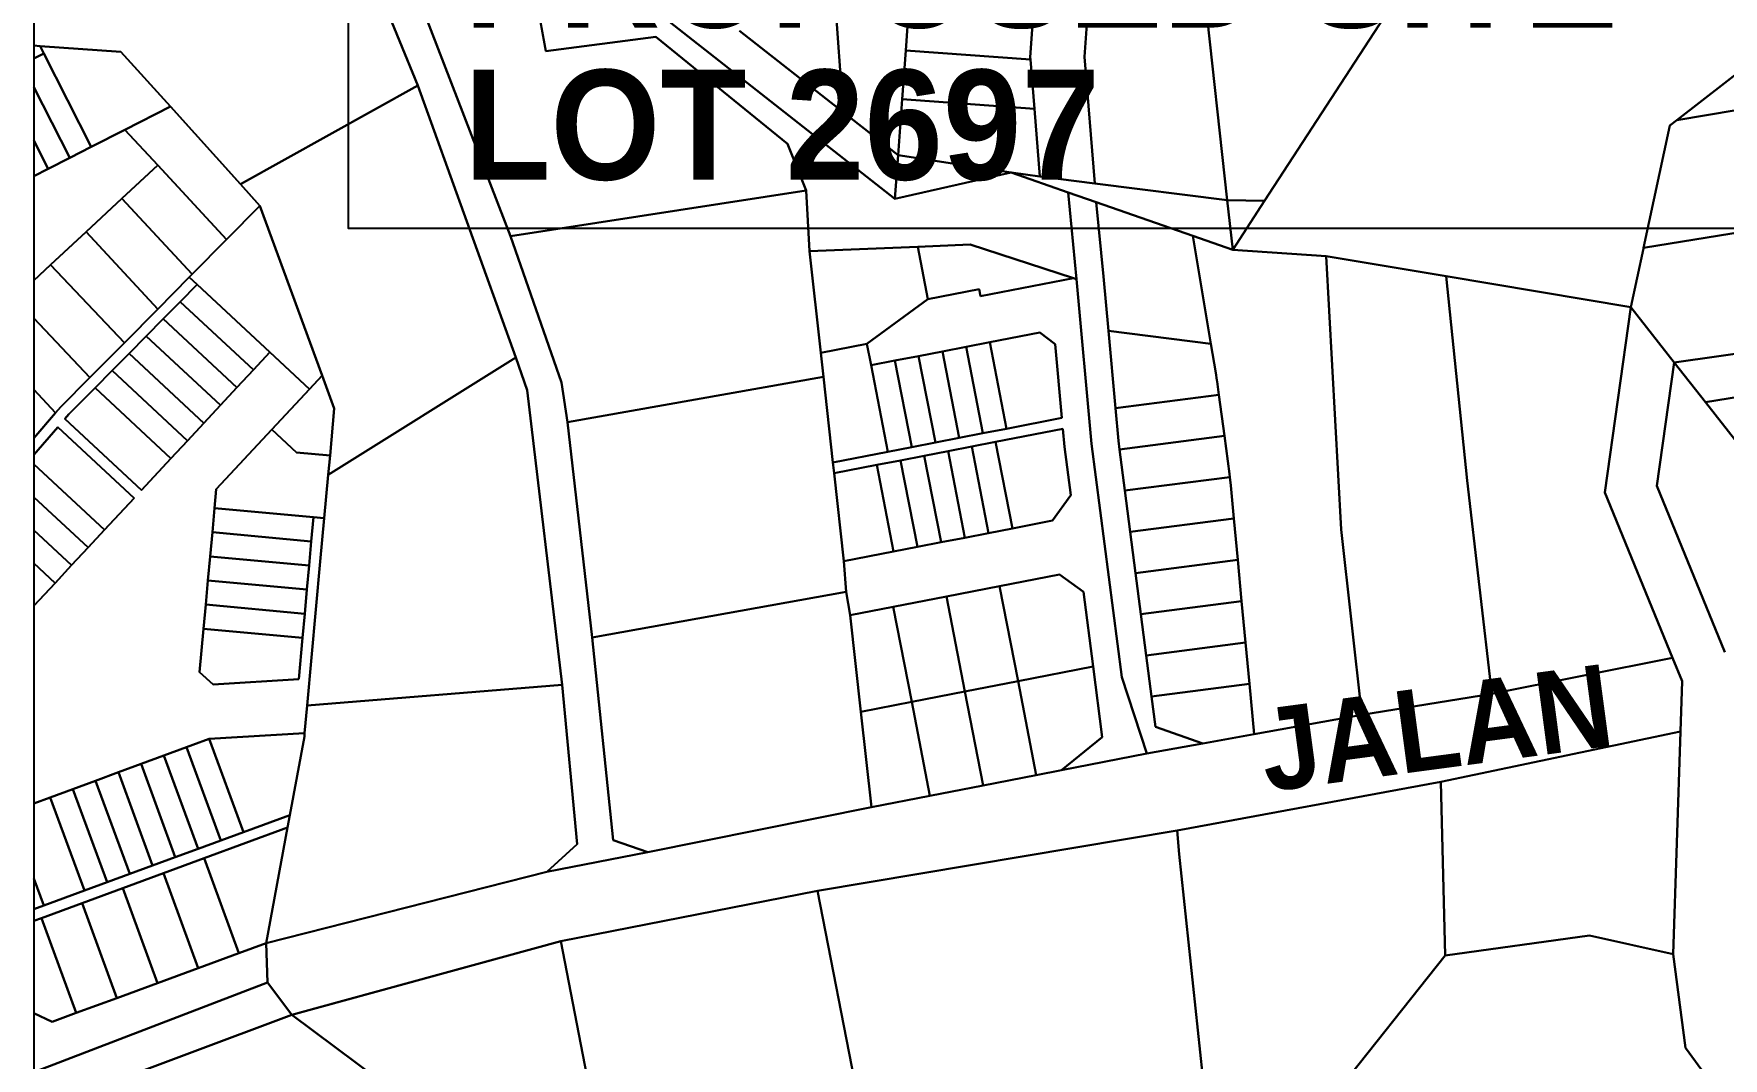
# Model space of a CAD drawing. Header units: inches. Extents: x 3562 to 70198, y -55726 to -1193.
# Drawn here: x 56198 to 60876, y -9989 to -7153 of the extents above; entities that cross this region are included whole.
import ezdxf

# ---------------------------------------------------------------- set-up
doc = ezdxf.new("R2010")
doc.units = ezdxf.units.IN
doc.header["$MEASUREMENT"] = 0
doc.layers.add('Locality Plan', color=7, linetype='Continuous')

# ---------------------------------------------------------------- blocks, each defined once
blk = doc.blocks.new('PD_912705')
at = {"layer": 'Locality Plan', "color": 7}
for p, q in [((58277.5, -5151.7), (58439.2, -7370.3)), ((58439.2, -7370.3), (58277.5, -5151.7)), ((57027.1, -6727.4), (57260.8, -7295.9)), ((57260.8, -7295.9), (57027.1, -6727.4)), ((59107, -7217.3), (59144.9, -6698.6)), ((59144.9, -6698.6), (59107, -7217.3)), ((57517.3, -7713.7), (57142.5, -6740.9)), ((57142.5, -6740.9), (57517.3, -7713.7)), ((59501.9, -7614), (59416.2, -6829.4)), ((59416.2, -6829.4), (59501.9, -7614)), ((57549.6, -6840.7), (57615, -7200.8)), ((57615, -7200.8), (57549.6, -6840.7)), ((58582.2, -7609.6), (57683.8, -6904.5)), ((57683.8, -6904.5), (58582.2, -7609.6)), ((60001.8, -7006.6), (59605.2, -7615.9)), ((59605.2, -7615.9), (60001.8, -7006.6)), ((58621.9, -7064.6), (58612.1, -7199.2)), ((58612.1, -7199.2), (58621.9, -7064.6)), ((58966, -7089.7), (58956.6, -7217.9)), ((58956.6, -7217.9), (58966, -7089.7)), ((58439.2, -7370.3), (58151.9, -7144.7)), ((58151.9, -7144.7), (58439.2, -7370.3)), ((56214.9, -7187), (56197.6, -7185.7)), ((56197.6, -7185.7), (56214.9, -7187)), ((56214.9, -7187), (56438.9, -7203.1)), ((56225.3, -7207.5), (56214.9, -7187)), ((56438.9, -7203.1), (56214.9, -7187)), ((56214.9, -7187), (56225.3, -7207.5)), ((56438.9, -7203.1), (56575.8, -7354.7)), ((56575.8, -7354.7), (56438.9, -7203.1)), ((57615, -7200.8), (57919.9, -7161.6)), ((57919.9, -7161.6), (57615, -7200.8)), ((57919.9, -7161.6), (58284.8, -7457.5)), ((58284.8, -7457.5), (57919.9, -7161.6)), ((58612.1, -7199.2), (58602.3, -7333.9)), ((58602.3, -7333.9), (58612.1, -7199.2)), ((58612.1, -7199.2), (58957.1, -7224.4)), ((58957.1, -7224.4), (58612.1, -7199.2)), ((56197.6, -7221.6), (56225.3, -7207.5)), ((56225.3, -7207.5), (56197.6, -7221.6)), ((56356.8, -7466.1), (56225.3, -7207.5)), ((56225.3, -7207.5), (56356.8, -7466.1)), ((58956.6, -7217.9), (58957.1, -7224.4)), ((58957.1, -7224.4), (58956.6, -7217.9)), ((58957.1, -7224.4), (58968.3, -7360.6)), ((58968.3, -7360.6), (58957.1, -7224.4)), ((59135.7, -7567.4), (59107, -7217.3)), ((59107, -7217.3), (59135.7, -7567.4)), ((60747.5, -7391.8), (60949.6, -7235.7)), ((60949.6, -7235.7), (60747.5, -7391.8)), ((57260.8, -7295.9), (56769.7, -7569.3)), ((56769.7, -7569.3), (57260.8, -7295.9)), ((57260.8, -7295.9), (57532.2, -8049.5)), ((57532.2, -8049.5), (57260.8, -7295.9)), ((56297, -7496.4), (56197.6, -7300.7)), ((56197.6, -7300.7), (56297, -7496.4)), ((58602.3, -7333.9), (58590.9, -7489.4)), ((58590.9, -7489.4), (58602.3, -7333.9)), ((58968.3, -7360.6), (58602.3, -7333.9)), ((58602.3, -7333.9), (58968.3, -7360.6)), ((56575.8, -7354.7), (56449.4, -7418.9)), ((56449.4, -7418.9), (56575.8, -7354.7)), ((56769.7, -7569.3), (56575.8, -7354.7)), ((56575.8, -7354.7), (56769.7, -7569.3)), ((58590.9, -7489.4), (58439.2, -7370.3)), ((58439.2, -7370.3), (58590.9, -7489.4)), ((58983.6, -7548), (58968.3, -7360.6)), ((58968.3, -7360.6), (58983.6, -7548)), ((60747.5, -7391.8), (60911.6, -7364.8)), ((60911.6, -7364.8), (60747.5, -7391.8)), ((56449.4, -7418.9), (56356.8, -7466.1)), ((56356.8, -7466.1), (56449.4, -7418.9)), ((56449.4, -7418.9), (56540.7, -7517.2)), ((56540.7, -7517.2), (56449.4, -7418.9)), ((60655.4, -7745.9), (60727.7, -7407.1)), ((60727.7, -7407.1), (60655.4, -7745.9)), ((60727.7, -7407.1), (60747.5, -7391.8)), ((60747.5, -7391.8), (60727.7, -7407.1)), ((56237.3, -7526.8), (56197.6, -7448.6)), ((56197.6, -7448.6), (56237.3, -7526.8)), ((56356.8, -7466.1), (56297, -7496.4)), ((56297, -7496.4), (56356.8, -7466.1)), ((58284.8, -7457.5), (58336.8, -7587.2)), ((58336.8, -7587.2), (58284.8, -7457.5)), ((56237.3, -7526.8), (56197.6, -7547)), ((56197.6, -7547), (56237.3, -7526.8)), ((56297, -7496.4), (56237.3, -7526.8)), ((56237.3, -7526.8), (56297, -7496.4)), ((56540.7, -7517.2), (56441.8, -7609.1)), ((56441.8, -7609.1), (56540.7, -7517.2)), ((56540.7, -7517.2), (56731.2, -7722.4)), ((56731.2, -7722.4), (56540.7, -7517.2)), ((58590.9, -7489.4), (58582.2, -7609.6)), ((58582.2, -7609.6), (58590.9, -7489.4)), ((58590.9, -7489.4), (58904.4, -7537.4)), ((58904.4, -7537.4), (58590.9, -7489.4)), ((56823.6, -7629), (56769.7, -7569.3)), ((56769.7, -7569.3), (56823.6, -7629)), ((58582.2, -7609.6), (58904.4, -7537.4)), ((58904.4, -7537.4), (58582.2, -7609.6)), ((58904.4, -7537.4), (59061.5, -7592.1)), ((58904.4, -7537.4), (58983.6, -7548)), ((59061.5, -7592.1), (58904.4, -7537.4)), ((58983.6, -7548), (58904.4, -7537.4)), ((59135.7, -7567.4), (58983.6, -7548)), ((58983.6, -7548), (59135.7, -7567.4)), ((59501.9, -7614), (59135.7, -7567.4)), ((59135.7, -7567.4), (59501.9, -7614)), ((56441.8, -7609.1), (56342.8, -7700.9)), ((56342.8, -7700.9), (56441.8, -7609.1)), ((56441.8, -7609.1), (56636.2, -7818.4)), ((56636.2, -7818.4), (56441.8, -7609.1)), ((57517.3, -7713.7), (58336.8, -7587.2)), ((58336.8, -7587.2), (57517.3, -7713.7)), ((58336.8, -7587.2), (58345.4, -7755.2)), ((58345.4, -7755.2), (58336.8, -7587.2)), ((59085.2, -7832), (59061.5, -7592.1)), ((59061.5, -7592.1), (59139.5, -7619.3)), ((59061.5, -7592.1), (59085.2, -7832)), ((59139.5, -7619.3), (59061.5, -7592.1)), ((59159.8, -7824.7), (59139.5, -7619.3)), ((59139.5, -7619.3), (59407.1, -7712.3)), ((59139.5, -7619.3), (59159.8, -7824.7)), ((59407.1, -7712.3), (59139.5, -7619.3)), ((59605.2, -7615.9), (59501.9, -7614)), ((59501.9, -7614), (59605.2, -7615.9)), ((59517.5, -7750.7), (59501.9, -7614)), ((59501.9, -7614), (59517.5, -7750.7)), ((59517.5, -7750.7), (59605.2, -7615.9)), ((59605.2, -7615.9), (59517.5, -7750.7)), ((56731.2, -7722.4), (56823.6, -7629)), ((56823.6, -7629), (56731.2, -7722.4)), ((56996.3, -8099), (56823.6, -7629)), ((56823.6, -7629), (56996.3, -8099)), ((56342.8, -7700.9), (56243.9, -7792.8)), ((56243.9, -7792.8), (56342.8, -7700.9)), ((56342.8, -7700.9), (56540.8, -7914.9)), ((56540.8, -7914.9), (56342.8, -7700.9)), ((57658.4, -8118), (57517.3, -7713.7)), ((57517.3, -7713.7), (57658.4, -8118)), ((59407.1, -7712.3), (59457.3, -8011.3)), ((59407.1, -7712.3), (59517.5, -7750.7)), ((59457.3, -8011.3), (59407.1, -7712.3)), ((59517.5, -7750.7), (59407.1, -7712.3)), ((60655.4, -7745.9), (60967.5, -7694.7)), ((60967.5, -7694.7), (60655.4, -7745.9)), ((56636.2, -7818.4), (56731.2, -7722.4)), ((56731.2, -7722.4), (56636.2, -7818.4)), ((58345.4, -7755.2), (58645.1, -7742.4)), ((58645.1, -7742.4), (58345.4, -7755.2)), ((58345.4, -7755.2), (58376.8, -8036.6)), ((58376.8, -8036.6), (58345.4, -7755.2)), ((58645.1, -7742.4), (58790.4, -7736.2)), ((58790.4, -7736.2), (58645.1, -7742.4)), ((58645.1, -7742.4), (58673.2, -7887.3)), ((58673.2, -7887.3), (58645.1, -7742.4)), ((58790.4, -7736.2), (59076.8, -7829.2)), ((59076.8, -7829.2), (58790.4, -7736.2)), ((59517.5, -7750.7), (59776.7, -7768.2)), ((59776.7, -7768.2), (59517.5, -7750.7)), ((60620.3, -7910), (60655, -7747.5)), ((60655, -7747.5), (60620.3, -7910)), ((60655, -7747.5), (60655.4, -7745.9)), ((60655.4, -7745.9), (60655, -7747.5)), ((56243.9, -7792.8), (56197.6, -7835.8)), ((56197.6, -7835.8), (56243.9, -7792.8)), ((56448.4, -8008.3), (56243.9, -7792.8)), ((56243.9, -7792.8), (56448.4, -8008.3)), ((59776.7, -7768.2), (59817.8, -8524.9)), ((59776.7, -7768.2), (60108.1, -7823.9)), ((59817.8, -8524.9), (59776.7, -7768.2)), ((60108.1, -7823.9), (59776.7, -7768.2)), ((56628.1, -7826.6), (56540.8, -7914.9)), ((56540.8, -7914.9), (56628.1, -7826.6)), ((56602.9, -7894.7), (56650.1, -7847)), ((56650.1, -7847), (56602.9, -7894.7)), ((56636.2, -7818.4), (56628.1, -7826.6)), ((56628.1, -7826.6), (56636.2, -7818.4)), ((56628.1, -7826.6), (56650.1, -7847)), ((56650.1, -7847), (56628.1, -7826.6)), ((56650.1, -7847), (56851.4, -8034.5)), ((56851.4, -8034.5), (56650.1, -7847)), ((59076.8, -7829.2), (58819.4, -7879.3)), ((58819.4, -7879.3), (59076.8, -7829.2)), ((59076.8, -7829.2), (59085.2, -7832)), ((59085.2, -7832), (59076.8, -7829.2)), ((59085.2, -7832), (59126.5, -8288)), ((59126.5, -8288), (59085.2, -7832)), ((59173.5, -7975.1), (59159.8, -7824.7)), ((59159.8, -7824.7), (59173.5, -7975.1)), ((60166.4, -8389.7), (60108.1, -7823.9)), ((60108.1, -7823.9), (60620.3, -7910)), ((60108.1, -7823.9), (60166.4, -8389.7)), ((60620.3, -7910), (60108.1, -7823.9)), ((56555.8, -7942.3), (56602.9, -7894.7)), ((56602.9, -7894.7), (56555.8, -7942.3)), ((56602.9, -7894.7), (56805.7, -8083.5)), ((56805.7, -8083.5), (56602.9, -7894.7)), ((58673.2, -7887.3), (58504.7, -8011.6)), ((58504.7, -8011.6), (58673.2, -7887.3)), ((58815.5, -7859.7), (58673.2, -7887.3)), ((58673.2, -7887.3), (58815.5, -7859.7)), ((58819.4, -7879.3), (58815.5, -7859.7)), ((58815.5, -7859.7), (58819.4, -7879.3)), ((56353.2, -8104.5), (56197.6, -7940.2)), ((56197.6, -7940.2), (56353.2, -8104.5)), ((56540.8, -7914.9), (56448.4, -8008.3)), ((56448.4, -8008.3), (56540.8, -7914.9)), ((56508.7, -7990), (56555.8, -7942.3)), ((56555.8, -7942.3), (56508.7, -7990)), ((56555.8, -7942.3), (56760, -8132.5)), ((56760, -8132.5), (56555.8, -7942.3)), ((60548, -8422.6), (60620.3, -7910)), ((60620.3, -7910), (60548, -8422.6)), ((60740.1, -8062.9), (60620.3, -7910)), ((60620.3, -7910), (60740.1, -8062.9)), ((56461.5, -8037.6), (56508.7, -7990)), ((56508.7, -7990), (56461.5, -8037.6)), ((56508.7, -7990), (56714.4, -8181.5)), ((56714.4, -8181.5), (56508.7, -7990)), ((58845, -8006.7), (58983.3, -7979.8)), ((58983.3, -7979.8), (58845, -8006.7)), ((58983.3, -7979.8), (59026.2, -8012)), ((59026.2, -8012), (58983.3, -7979.8)), ((59192.8, -8189.1), (59173.5, -7975.1)), ((59173.5, -7975.1), (59457.3, -8011.3)), ((59457.3, -8011.3), (59173.5, -7975.1)), ((59173.5, -7975.1), (59192.8, -8189.1)), ((56448.4, -8008.3), (56353.2, -8104.5)), ((56353.2, -8104.5), (56448.4, -8008.3)), ((56414.4, -8085.3), (56461.5, -8037.6)), ((56461.5, -8037.6), (56414.4, -8085.3)), ((56461.5, -8037.6), (56668.7, -8230.6)), ((56668.7, -8230.6), (56461.5, -8037.6)), ((56851.4, -8034.5), (56805.7, -8083.5)), ((56805.7, -8083.5), (56851.4, -8034.5)), ((56851.4, -8034.5), (56961, -8136.8)), ((56961, -8136.8), (56851.4, -8034.5)), ((58504.7, -8011.6), (58376.8, -8036.6)), ((58376.8, -8036.6), (58504.7, -8011.6)), ((58376.8, -8036.6), (58384.1, -8102.2)), ((58384.1, -8102.2), (58376.8, -8036.6)), ((58504.7, -8011.6), (58516.2, -8070.6)), ((58516.2, -8070.6), (58504.7, -8011.6)), ((58581.9, -8057.8), (58647.7, -8045)), ((58647.7, -8045), (58581.9, -8057.8)), ((58647.7, -8045), (58713.5, -8032.2)), ((58713.5, -8032.2), (58647.7, -8045)), ((58694.2, -8284.5), (58647.7, -8045)), ((58647.7, -8045), (58694.2, -8284.5)), ((58713.5, -8032.2), (58779.2, -8019.5)), ((58779.2, -8019.5), (58713.5, -8032.2)), ((58713.5, -8032.2), (58760, -8271.7)), ((58760, -8271.7), (58713.5, -8032.2)), ((58779.2, -8019.5), (58845, -8006.7)), ((58845, -8006.7), (58779.2, -8019.5)), ((58825.8, -8259), (58779.2, -8019.5)), ((58779.2, -8019.5), (58825.8, -8259)), ((58845, -8006.7), (58891.5, -8246.2)), ((58891.5, -8246.2), (58845, -8006.7)), ((59026.2, -8012), (59044.7, -8216.4)), ((59044.7, -8216.4), (59026.2, -8012)), ((59457.3, -8011.3), (59470.8, -8091.7)), ((59470.8, -8091.7), (59457.3, -8011.3)), ((61023.2, -8023.2), (60740.1, -8062.9)), ((60740.1, -8062.9), (61023.2, -8023.2)), ((56367.2, -8132.9), (56414.4, -8085.3)), ((56414.4, -8085.3), (56367.2, -8132.9)), ((56414.4, -8085.3), (56623.1, -8279.6)), ((56623.1, -8279.6), (56414.4, -8085.3)), ((56805.7, -8083.5), (56760, -8132.5)), ((56760, -8132.5), (56805.7, -8083.5)), ((57532.2, -8049.5), (57012.9, -8374.2)), ((57012.9, -8374.2), (57532.2, -8049.5)), ((57532.2, -8049.5), (57563.6, -8139.4)), ((57563.6, -8139.4), (57532.2, -8049.5)), ((58516.2, -8070.6), (58581.9, -8057.8)), ((58581.9, -8057.8), (58516.2, -8070.6)), ((58516.2, -8070.6), (58562.7, -8310.1)), ((58562.7, -8310.1), (58516.2, -8070.6)), ((58628.5, -8297.3), (58581.9, -8057.8)), ((58581.9, -8057.8), (58628.5, -8297.3)), ((59470.8, -8091.7), (59473.6, -8112.1)), ((59473.6, -8112.1), (59470.8, -8091.7)), ((60740.1, -8062.9), (60691.9, -8404.6)), ((60691.9, -8404.6), (60740.1, -8062.9)), ((60826.3, -8172.9), (60740.1, -8062.9)), ((60740.1, -8062.9), (60826.3, -8172.9)), ((56258.1, -8202.7), (56197.6, -8138.1)), ((56197.6, -8138.1), (56258.1, -8202.7)), ((56353.2, -8104.5), (56272.6, -8186)), ((56272.6, -8186), (56353.2, -8104.5)), ((56294.6, -8206.3), (56367.2, -8132.9)), ((56367.2, -8132.9), (56294.6, -8206.3)), ((56367.2, -8132.9), (56577.4, -8328.6)), ((56577.4, -8328.6), (56367.2, -8132.9)), ((56760, -8132.5), (56714.4, -8181.5)), ((56714.4, -8181.5), (56760, -8132.5)), ((56857.1, -8248.5), (56961, -8136.8)), ((56961, -8136.8), (56857.1, -8248.5)), ((56961, -8136.8), (56996.3, -8099)), ((56996.3, -8099), (56961, -8136.8)), ((57029.7, -8189.9), (56996.3, -8099)), ((56996.3, -8099), (57029.7, -8189.9)), ((57563.6, -8139.4), (57660.7, -8955.5)), ((57660.7, -8955.5), (57563.6, -8139.4)), ((57675.1, -8228.1), (57658.4, -8118)), ((57658.4, -8118), (57675.1, -8228.1)), ((57675.1, -8228.1), (58384.1, -8102.2)), ((58384.1, -8102.2), (57675.1, -8228.1)), ((58384.1, -8102.2), (58410.6, -8339.6)), ((58410.6, -8339.6), (58384.1, -8102.2)), ((59473.6, -8112.1), (59474, -8115.4)), ((59474, -8115.4), (59473.6, -8112.1)), ((59474, -8115.4), (59479, -8152)), ((59479, -8152), (59474, -8115.4)), ((61263.5, -8102), (60826.3, -8172.9)), ((60826.3, -8172.9), (61263.5, -8102)), ((56272.6, -8186), (56258.1, -8202.7)), ((56258.1, -8202.7), (56272.6, -8186)), ((56714.4, -8181.5), (56668.7, -8230.6)), ((56668.7, -8230.6), (56714.4, -8181.5)), ((59192.8, -8189.1), (59479, -8152)), ((59479, -8152), (59192.8, -8189.1)), ((59479, -8152), (59494.6, -8265.9)), ((59494.6, -8265.9), (59479, -8152)), ((61072.5, -8487.2), (60826.3, -8172.9)), ((60826.3, -8172.9), (61072.5, -8487.2)), ((56258.1, -8202.7), (56197.6, -8272.4)), ((56197.6, -8272.4), (56258.1, -8202.7)), ((56283.6, -8219), (56294.6, -8206.3)), ((56294.6, -8206.3), (56283.6, -8219)), ((56495.6, -8416.4), (56283.6, -8219)), ((56283.6, -8219), (56495.6, -8416.4)), ((56668.7, -8230.6), (56623.1, -8279.6)), ((56623.1, -8279.6), (56668.7, -8230.6)), ((57017.8, -8320.3), (57029.7, -8189.9)), ((57029.7, -8189.9), (57017.8, -8320.3)), ((57743.9, -8824), (57675.1, -8228.1)), ((57675.1, -8228.1), (57743.9, -8824)), ((59044.7, -8216.4), (58891.5, -8246.2)), ((58891.5, -8246.2), (59044.7, -8216.4)), ((59201, -8279.7), (59192.8, -8189.1)), ((59192.8, -8189.1), (59201, -8279.7)), ((56197.6, -8318.1), (56263.9, -8241.7)), ((56263.9, -8241.7), (56197.6, -8318.1)), ((56263.9, -8241.7), (56475.2, -8438.4)), ((56475.2, -8438.4), (56263.9, -8241.7)), ((56623.1, -8279.6), (56577.4, -8328.6)), ((56577.4, -8328.6), (56623.1, -8279.6)), ((56703, -8413.9), (56857.1, -8248.5)), ((56857.1, -8248.5), (56703, -8413.9)), ((56857.1, -8248.5), (56925.1, -8311.8)), ((56925.1, -8311.8), (56857.1, -8248.5)), ((58760, -8271.7), (58694.2, -8284.5)), ((58694.2, -8284.5), (58760, -8271.7)), ((58825.8, -8259), (58760, -8271.7)), ((58760, -8271.7), (58825.8, -8259)), ((58891.5, -8246.2), (58825.8, -8259)), ((58825.8, -8259), (58891.5, -8246.2)), ((58860.8, -8282.7), (59047.4, -8246.5)), ((59047.4, -8246.5), (58860.8, -8282.7)), ((59047.4, -8246.5), (59051.9, -8296.2)), ((59051.9, -8296.2), (59047.4, -8246.5)), ((59204.1, -8303.6), (59201, -8279.7)), ((59201, -8279.7), (59204.1, -8303.6)), ((59204.1, -8303.6), (59494.6, -8265.9)), ((59494.6, -8265.9), (59204.1, -8303.6)), ((59494.6, -8265.9), (59508.9, -8370.8)), ((59508.9, -8370.8), (59494.6, -8265.9)), ((56925.1, -8311.8), (57017.8, -8320.3)), ((57017.8, -8320.3), (56925.1, -8311.8)), ((57012.9, -8374.2), (57017.8, -8320.3)), ((57017.8, -8320.3), (57012.9, -8374.2)), ((58562.7, -8310.1), (58410.6, -8339.6)), ((58410.6, -8339.6), (58562.7, -8310.1)), ((58628.5, -8297.3), (58562.7, -8310.1)), ((58562.7, -8310.1), (58628.5, -8297.3)), ((58597.7, -8333.8), (58663.5, -8321.1)), ((58663.5, -8321.1), (58597.7, -8333.8)), ((58694.2, -8284.5), (58628.5, -8297.3)), ((58628.5, -8297.3), (58694.2, -8284.5)), ((58663.5, -8321.1), (58729.3, -8308.3)), ((58729.3, -8308.3), (58663.5, -8321.1)), ((58710, -8560.6), (58663.5, -8321.1)), ((58663.5, -8321.1), (58710, -8560.6)), ((58729.3, -8308.3), (58795, -8295.5)), ((58795, -8295.5), (58729.3, -8308.3)), ((58775.8, -8547.8), (58729.3, -8308.3)), ((58729.3, -8308.3), (58775.8, -8547.8)), ((58795, -8295.5), (58860.8, -8282.7)), ((58860.8, -8282.7), (58795, -8295.5)), ((58795, -8295.5), (58841.5, -8535)), ((58841.5, -8535), (58795, -8295.5)), ((58907.3, -8522.3), (58860.8, -8282.7)), ((58860.8, -8282.7), (58907.3, -8522.3)), ((59051.9, -8296.2), (59069.2, -8429.8)), ((59069.2, -8429.8), (59051.9, -8296.2)), ((59126.5, -8288), (59210.3, -8934.1)), ((59210.3, -8934.1), (59126.5, -8288)), ((59218.9, -8417.6), (59204.1, -8303.6)), ((59204.1, -8303.6), (59218.9, -8417.6)), ((56197.6, -8343.9), (56393.4, -8526.2)), ((56393.4, -8526.2), (56197.6, -8343.9)), ((56577.4, -8328.6), (56495.6, -8416.4)), ((56495.6, -8416.4), (56577.4, -8328.6)), ((58410.6, -8339.6), (58413.9, -8369.5)), ((58413.9, -8369.5), (58410.6, -8339.6)), ((58413.9, -8369.5), (58532, -8346.6)), ((58532, -8346.6), (58413.9, -8369.5)), ((58413.9, -8369.5), (58441.1, -8612.9)), ((58441.1, -8612.9), (58413.9, -8369.5)), ((58532, -8346.6), (58597.7, -8333.8)), ((58597.7, -8333.8), (58532, -8346.6)), ((58532, -8346.6), (58578.5, -8586.1)), ((58578.5, -8586.1), (58532, -8346.6)), ((58644.3, -8573.4), (58597.7, -8333.8)), ((58597.7, -8333.8), (58644.3, -8573.4)), ((59508.9, -8370.8), (59509.8, -8379.9)), ((59509.8, -8379.9), (59508.9, -8370.8)), ((56698.2, -8466.3), (56703, -8413.9)), ((56703, -8413.9), (56698.2, -8466.3)), ((57012.9, -8374.2), (57001.9, -8494.1)), ((57001.9, -8494.1), (57012.9, -8374.2)), ((59509.8, -8379.9), (59218.9, -8417.6)), ((59218.9, -8417.6), (59509.8, -8379.9)), ((59233.7, -8531.7), (59218.9, -8417.6)), ((59218.9, -8417.6), (59233.7, -8531.7)), ((59509.8, -8379.9), (59512, -8403.1)), ((59512, -8403.1), (59509.8, -8379.9)), ((59512, -8403.1), (59520.6, -8494.4)), ((59520.6, -8494.4), (59512, -8403.1)), ((60235.2, -8980.5), (60166.4, -8389.7)), ((60166.4, -8389.7), (60235.2, -8980.5)), ((60691.9, -8404.6), (60880.2, -8864.6)), ((60880.2, -8864.6), (60691.9, -8404.6)), ((56197.6, -8435.4), (56347.7, -8575.3)), ((56347.7, -8575.3), (56197.6, -8435.4)), ((56475.2, -8438.4), (56393.4, -8526.2)), ((56393.4, -8526.2), (56475.2, -8438.4)), ((56692.1, -8533), (56698.2, -8466.3)), ((56698.2, -8466.3), (56692.1, -8533)), ((56698.2, -8466.3), (56972.1, -8491.3)), ((56972.1, -8491.3), (56698.2, -8466.3)), ((59069.2, -8429.8), (59018.1, -8500.7)), ((59018.1, -8500.7), (59069.2, -8429.8)), ((60735.4, -8880.2), (60548, -8422.6)), ((60548, -8422.6), (60735.4, -8880.2)), ((56972.1, -8491.3), (56966, -8558)), ((56966, -8558), (56972.1, -8491.3)), ((57001.9, -8494.1), (56972.1, -8491.3)), ((56972.1, -8491.3), (57001.9, -8494.1)), ((57001.9, -8494.1), (56991, -8614)), ((56991, -8614), (57001.9, -8494.1)), ((59018.1, -8500.7), (58907.3, -8522.3)), ((58907.3, -8522.3), (59018.1, -8500.7)), ((59233.7, -8531.7), (59520.6, -8494.4)), ((59520.6, -8494.4), (59233.7, -8531.7)), ((59520.6, -8494.4), (59531.4, -8609)), ((59531.4, -8609), (59520.6, -8494.4)), ((56197.6, -8527), (56302, -8624.3)), ((56302, -8624.3), (56197.6, -8527)), ((56393.4, -8526.2), (56347.7, -8575.3)), ((56347.7, -8575.3), (56393.4, -8526.2)), ((56686, -8599.8), (56692.1, -8533)), ((56692.1, -8533), (56686, -8599.8)), ((56692.1, -8533), (56966, -8558)), ((56966, -8558), (56692.1, -8533)), ((56966, -8558), (56959.9, -8624.8)), ((56959.9, -8624.8), (56966, -8558)), ((58710, -8560.6), (58644.3, -8573.4)), ((58644.3, -8573.4), (58710, -8560.6)), ((58775.8, -8547.8), (58710, -8560.6)), ((58710, -8560.6), (58775.8, -8547.8)), ((58841.5, -8535), (58775.8, -8547.8)), ((58775.8, -8547.8), (58841.5, -8535)), ((58907.3, -8522.3), (58841.5, -8535)), ((58841.5, -8535), (58907.3, -8522.3)), ((59248.5, -8645.7), (59233.7, -8531.7)), ((59233.7, -8531.7), (59248.5, -8645.7)), ((59817.8, -8524.9), (59874.6, -9038.5)), ((59874.6, -9038.5), (59817.8, -8524.9)), ((56347.7, -8575.3), (56302, -8624.3)), ((56302, -8624.3), (56347.7, -8575.3)), ((56679.9, -8666.5), (56686, -8599.8)), ((56686, -8599.8), (56679.9, -8666.5)), ((56686, -8599.8), (56959.9, -8624.8)), ((56959.9, -8624.8), (56686, -8599.8)), ((58578.5, -8586.1), (58441.1, -8612.9)), ((58441.1, -8612.9), (58578.5, -8586.1)), ((58644.3, -8573.4), (58578.5, -8586.1)), ((58578.5, -8586.1), (58644.3, -8573.4)), ((56197.6, -8618.6), (56256.4, -8673.3)), ((56256.4, -8673.3), (56197.6, -8618.6)), ((56302, -8624.3), (56256.4, -8673.3)), ((56256.4, -8673.3), (56302, -8624.3)), ((56959.9, -8624.8), (56953.8, -8691.5)), ((56953.8, -8691.5), (56959.9, -8624.8)), ((56991, -8614), (56954.5, -9012.8)), ((56954.5, -9012.8), (56991, -8614)), ((58441.1, -8612.9), (58447.4, -8697.7)), ((58447.4, -8697.7), (58441.1, -8612.9)), ((58871.9, -8682), (59037.4, -8649.8)), ((59037.4, -8649.8), (58871.9, -8682)), ((59037.4, -8649.8), (59104, -8697.8)), ((59104, -8697.8), (59037.4, -8649.8)), ((59248.5, -8645.7), (59531.4, -8609)), ((59531.4, -8609), (59248.5, -8645.7)), ((59263.3, -8759.7), (59248.5, -8645.7)), ((59248.5, -8645.7), (59263.3, -8759.7)), ((59531.4, -8609), (59542.2, -8723.6)), ((59542.2, -8723.6), (59531.4, -8609)), ((56256.4, -8673.3), (56197.6, -8736.4)), ((56197.6, -8736.4), (56256.4, -8673.3)), ((56673.8, -8733.2), (56679.9, -8666.5)), ((56679.9, -8666.5), (56673.8, -8733.2)), ((56679.9, -8666.5), (56953.8, -8691.5)), ((56953.8, -8691.5), (56679.9, -8666.5)), ((56953.8, -8691.5), (56947.7, -8758.2)), ((56947.7, -8758.2), (56953.8, -8691.5)), ((57743.9, -8824), (58447.4, -8697.7)), ((58447.4, -8697.7), (57743.9, -8824)), ((58447.4, -8697.7), (58457.8, -8762.4)), ((58457.8, -8762.4), (58447.4, -8697.7)), ((58724.6, -8710.6), (58871.9, -8682)), ((58871.9, -8682), (58724.6, -8710.6)), ((58871.9, -8682), (58923, -8945)), ((58923, -8945), (58871.9, -8682)), ((59104, -8697.8), (59130.9, -8904.6)), ((59130.9, -8904.6), (59104, -8697.8)), ((56667.7, -8799.9), (56673.8, -8733.2)), ((56673.8, -8733.2), (56667.7, -8799.9)), ((56673.8, -8733.2), (56947.7, -8758.2)), ((56947.7, -8758.2), (56673.8, -8733.2)), ((58457.8, -8762.4), (58577.4, -8739.2)), ((58577.4, -8739.2), (58457.8, -8762.4)), ((58577.4, -8739.2), (58724.6, -8710.6)), ((58724.6, -8710.6), (58577.4, -8739.2)), ((58577.4, -8739.2), (58628.5, -9002.3)), ((58628.5, -9002.3), (58577.4, -8739.2)), ((58775.8, -8973.6), (58724.6, -8710.6)), ((58724.6, -8710.6), (58775.8, -8973.6)), ((59263.3, -8759.7), (59542.2, -8723.6)), ((59542.2, -8723.6), (59263.3, -8759.7)), ((59542.2, -8723.6), (59553, -8838.1)), ((59553, -8838.1), (59542.2, -8723.6)), ((56947.7, -8758.2), (56941.6, -8824.9)), ((56941.6, -8824.9), (56947.7, -8758.2)), ((58457.8, -8762.4), (58487.6, -9029.6)), ((58487.6, -9029.6), (58457.8, -8762.4)), ((59278.1, -8873.8), (59263.3, -8759.7)), ((59263.3, -8759.7), (59278.1, -8873.8)), ((56656.8, -8920.2), (56667.7, -8799.9)), ((56667.7, -8799.9), (56656.8, -8920.2)), ((56667.7, -8799.9), (56941.6, -8824.9)), ((56941.6, -8824.9), (56667.7, -8799.9)), ((56941.6, -8824.9), (56931.1, -8939.5)), ((56931.1, -8939.5), (56941.6, -8824.9)), ((57802.2, -9384.9), (57743.9, -8824)), ((57743.9, -8824), (57802.2, -9384.9)), ((59278.1, -8873.8), (59553, -8838.1)), ((59553, -8838.1), (59278.1, -8873.8)), ((59553, -8838.1), (59563.9, -8952.7)), ((59563.9, -8952.7), (59553, -8838.1)), ((59293, -8987.8), (59278.1, -8873.8)), ((59278.1, -8873.8), (59293, -8987.8)), ((60735.4, -8880.2), (60235.2, -8980.5)), ((60235.2, -8980.5), (60735.4, -8880.2)), ((60762, -8945.3), (60735.4, -8880.2)), ((60735.4, -8880.2), (60762, -8945.3)), ((56694.6, -8953.9), (56656.8, -8920.2)), ((56656.8, -8920.2), (56694.6, -8953.9)), ((59130.9, -8904.6), (58923, -8945)), ((58923, -8945), (59130.9, -8904.6)), ((59130.9, -8904.6), (59156.2, -9100.1)), ((59156.2, -9100.1), (59130.9, -8904.6)), ((59210.3, -8934.1), (59279.4, -9145.6)), ((59279.4, -9145.6), (59210.3, -8934.1)), ((56931.1, -8939.5), (56694.6, -8953.9)), ((56694.6, -8953.9), (56931.1, -8939.5)), ((56954.5, -9012.8), (57660.7, -8955.5)), ((57660.7, -8955.5), (56954.5, -9012.8)), ((57660.7, -8955.5), (57702.2, -9396.2)), ((57702.2, -9396.2), (57660.7, -8955.5)), ((58628.5, -9002.3), (58775.8, -8973.6)), ((58775.8, -8973.6), (58628.5, -9002.3)), ((58775.8, -8973.6), (58923, -8945)), ((58923, -8945), (58775.8, -8973.6)), ((58775.8, -8973.6), (58826.3, -9233.8)), ((58826.3, -9233.8), (58775.8, -8973.6)), ((58923, -8945), (58973.5, -9205.2)), ((58973.5, -9205.2), (58923, -8945)), ((59293, -8987.8), (59563.9, -8952.7)), ((59563.9, -8952.7), (59293, -8987.8)), ((59563.9, -8952.7), (59577, -9092.1)), ((59577, -9092.1), (59563.9, -8952.7)), ((60235.2, -8980.5), (59874.6, -9038.5)), ((59874.6, -9038.5), (60235.2, -8980.5)), ((60757.9, -9084.3), (60762, -8945.3)), ((60762, -8945.3), (60757.9, -9084.3)), ((56947.6, -9088.7), (56954.5, -9012.8)), ((56954.5, -9012.8), (56947.6, -9088.7)), ((58487.6, -9029.6), (58628.5, -9002.3)), ((58628.5, -9002.3), (58487.6, -9029.6)), ((58679.1, -9262.4), (58628.5, -9002.3)), ((58628.5, -9002.3), (58679.1, -9262.4)), ((59303.9, -9071.8), (59293, -8987.8)), ((59293, -8987.8), (59303.9, -9071.8)), ((58487.6, -9029.6), (58517.1, -9293.9)), ((58517.1, -9293.9), (58487.6, -9029.6)), ((59434.5, -9117.7), (59303.9, -9071.8)), ((59303.9, -9071.8), (59434.5, -9117.7)), ((59874.6, -9038.5), (59577, -9092.1)), ((59577, -9092.1), (59874.6, -9038.5)), ((56620.4, -9128), (56638.4, -9121.4)), ((56638.4, -9121.4), (56620.4, -9128)), ((56638.4, -9121.4), (56683.3, -9104.9)), ((56683.3, -9104.9), (56638.4, -9121.4)), ((56683.3, -9104.9), (56947.6, -9088.7)), ((56947.6, -9088.7), (56683.3, -9104.9)), ((56683.3, -9104.9), (56778.1, -9363)), ((56778.1, -9363), (56683.3, -9104.9)), ((56906.4, -9315.9), (56946.8, -9097.7)), ((56946.8, -9097.7), (56906.4, -9315.9)), ((56946.8, -9097.7), (56947.6, -9088.7)), ((56947.6, -9088.7), (56946.8, -9097.7)), ((59156.2, -9100.1), (59043.4, -9191.6)), ((59043.4, -9191.6), (59156.2, -9100.1)), ((59434.5, -9117.7), (59279.4, -9145.6)), ((59279.4, -9145.6), (59434.5, -9117.7)), ((59577, -9092.1), (59434.5, -9117.7)), ((59434.5, -9117.7), (59577, -9092.1)), ((60093.8, -9223.2), (60757.9, -9084.3)), ((60757.9, -9084.3), (60093.8, -9223.2)), ((60736.7, -9700.8), (60757.9, -9084.3)), ((60757.9, -9084.3), (60736.7, -9700.8)), ((56494.6, -9174.2), (56557.5, -9151.1)), ((56557.5, -9151.1), (56494.6, -9174.2)), ((56557.5, -9151.1), (56620.4, -9128)), ((56620.4, -9128), (56557.5, -9151.1)), ((56557.5, -9151.1), (56652.3, -9409.2)), ((56652.3, -9409.2), (56557.5, -9151.1)), ((56620.4, -9128), (56715.2, -9386.2)), ((56715.2, -9386.2), (56620.4, -9128)), ((59279.4, -9145.6), (59043.4, -9191.6)), ((59043.4, -9191.6), (59279.4, -9145.6)), ((56368.8, -9220.5), (56431.7, -9197.3)), ((56431.7, -9197.3), (56368.8, -9220.5)), ((56431.7, -9197.3), (56494.6, -9174.2)), ((56494.6, -9174.2), (56431.7, -9197.3)), ((56431.7, -9197.3), (56526.6, -9455.5)), ((56526.6, -9455.5), (56431.7, -9197.3)), ((56494.6, -9174.2), (56589.4, -9432.4)), ((56589.4, -9432.4), (56494.6, -9174.2)), ((58973.5, -9205.2), (58826.3, -9233.8)), ((58826.3, -9233.8), (58973.5, -9205.2)), ((59043.4, -9191.6), (58973.5, -9205.2)), ((58973.5, -9205.2), (59043.4, -9191.6)), ((56243.1, -9266.7), (56305.9, -9243.6)), ((56305.9, -9243.6), (56243.1, -9266.7)), ((56305.9, -9243.6), (56368.8, -9220.5)), ((56368.8, -9220.5), (56305.9, -9243.6)), ((56305.9, -9243.6), (56400.8, -9501.7)), ((56400.8, -9501.7), (56305.9, -9243.6)), ((56368.8, -9220.5), (56463.7, -9478.6)), ((56463.7, -9478.6), (56368.8, -9220.5)), ((58679.1, -9262.4), (58517.1, -9293.9)), ((58517.1, -9293.9), (58679.1, -9262.4)), ((58826.3, -9233.8), (58679.1, -9262.4)), ((58679.1, -9262.4), (58826.3, -9233.8)), ((59363.6, -9358.2), (60093.8, -9223.2)), ((60093.8, -9223.2), (59363.6, -9358.2)), ((60105.6, -9704.5), (60093.8, -9223.2)), ((60093.8, -9223.2), (60105.6, -9704.5)), ((56197.6, -9283.4), (56243.1, -9266.7)), ((56243.1, -9266.7), (56197.6, -9283.4)), ((56243.1, -9266.7), (56337.9, -9524.8)), ((56337.9, -9524.8), (56243.1, -9266.7)), ((58517.1, -9293.9), (57897.8, -9418.6)), ((57897.8, -9418.6), (58517.1, -9293.9)), ((56669.2, -9435), (56900.1, -9350.2)), ((56900.1, -9350.2), (56669.2, -9435)), ((56778.1, -9363), (56906.4, -9315.9)), ((56906.4, -9315.9), (56778.1, -9363)), ((56840.8, -9670.3), (56900.1, -9350.2)), ((56900.1, -9350.2), (56840.8, -9670.3)), ((56900.1, -9350.2), (56906.4, -9315.9)), ((56906.4, -9315.9), (56900.1, -9350.2)), ((56652.3, -9409.2), (56715.2, -9386.2)), ((56715.2, -9386.2), (56652.3, -9409.2)), ((56715.2, -9386.2), (56778.1, -9363)), ((56778.1, -9363), (56715.2, -9386.2)), ((57702.2, -9396.2), (57618.2, -9472.6)), ((57618.2, -9472.6), (57702.2, -9396.2)), ((57897.8, -9418.6), (57802.2, -9384.9)), ((57802.2, -9384.9), (57897.8, -9418.6)), ((58367.9, -9525.6), (59363.6, -9358.2)), ((59363.6, -9358.2), (58367.9, -9525.6)), ((59363.6, -9358.2), (59369.6, -9423.4)), ((59369.6, -9423.4), (59363.6, -9358.2)), ((56526.6, -9455.5), (56589.4, -9432.4)), ((56589.4, -9432.4), (56526.6, -9455.5)), ((56556.5, -9476.4), (56669.2, -9435)), ((56669.2, -9435), (56556.5, -9476.4)), ((56589.4, -9432.4), (56652.3, -9409.2)), ((56652.3, -9409.2), (56589.4, -9432.4)), ((56669.2, -9435), (56765.7, -9697.9)), ((56765.7, -9697.9), (56669.2, -9435)), ((57897.8, -9418.6), (57618.2, -9472.6)), ((57618.2, -9472.6), (57897.8, -9418.6)), ((59369.6, -9423.4), (59482.3, -10494.8)), ((59482.3, -10494.8), (59369.6, -9423.4)), ((56197.6, -9490.8), (56225.2, -9566.2)), ((56225.2, -9566.2), (56197.6, -9490.8)), ((56400.8, -9501.7), (56463.7, -9478.6)), ((56463.7, -9478.6), (56400.8, -9501.7)), ((56443.9, -9517.8), (56556.5, -9476.4)), ((56556.5, -9476.4), (56443.9, -9517.8)), ((56463.7, -9478.6), (56526.6, -9455.5)), ((56526.6, -9455.5), (56463.7, -9478.6)), ((56556.5, -9476.4), (56653.1, -9739.2)), ((56653.1, -9739.2), (56556.5, -9476.4)), ((57618.2, -9472.6), (56840.8, -9670.3)), ((56840.8, -9670.3), (57618.2, -9472.6)), ((56225.2, -9566.2), (56337.9, -9524.8)), ((56337.9, -9524.8), (56225.2, -9566.2)), ((56331.3, -9559.2), (56443.9, -9517.8)), ((56443.9, -9517.8), (56331.3, -9559.2)), ((56337.9, -9524.8), (56400.8, -9501.7)), ((56400.8, -9501.7), (56337.9, -9524.8)), ((56443.9, -9517.8), (56540.5, -9780.6)), ((56540.5, -9780.6), (56443.9, -9517.8)), ((58367.9, -9525.6), (57656.9, -9664.4)), ((57656.9, -9664.4), (58367.9, -9525.6)), ((58477.3, -10088.2), (58367.9, -9525.6)), ((58367.9, -9525.6), (58477.3, -10088.2)), ((56197.6, -9576.3), (56225.2, -9566.2)), ((56225.2, -9566.2), (56197.6, -9576.3)), ((56218.6, -9600.6), (56331.3, -9559.2)), ((56331.3, -9559.2), (56218.6, -9600.6)), ((56331.3, -9559.2), (56427.9, -9822)), ((56427.9, -9822), (56331.3, -9559.2)), ((56197.6, -9608.3), (56218.6, -9600.6)), ((56218.6, -9600.6), (56197.6, -9608.3)), ((56218.6, -9600.6), (56315.2, -9863.4)), ((56315.2, -9863.4), (56218.6, -9600.6)), ((56840.8, -9670.3), (56765.7, -9697.9)), ((56765.7, -9697.9), (56840.8, -9670.3)), ((56840.8, -9670.3), (56845, -9779.4)), ((56845, -9779.4), (56840.8, -9670.3)), ((56912.1, -9868.3), (57656.9, -9664.4)), ((57656.9, -9664.4), (56985.5, -9848.2)), ((57656.9, -9664.4), (57766.2, -10226.4)), ((57766.2, -10226.4), (57656.9, -9664.4)), ((60505.9, -9649.1), (60105.6, -9704.5)), ((60105.6, -9704.5), (60505.9, -9649.1)), ((60736.7, -9700.8), (60505.9, -9649.1)), ((60505.9, -9649.1), (60736.7, -9700.8)), ((56765.7, -9697.9), (56653.1, -9739.2)), ((56653.1, -9739.2), (56765.7, -9697.9)), ((59613.6, -10322.9), (60105.6, -9704.5)), ((60105.6, -9704.5), (59613.6, -10322.9)), ((60771.2, -9960.3), (60736.7, -9700.8)), ((60736.7, -9700.8), (60771.2, -9960.3)), ((56653.1, -9739.2), (56540.5, -9780.6)), ((56540.5, -9780.6), (56653.1, -9739.2)), ((56845, -9779.4), (56197.6, -10027.2)), ((56197.6, -10027.2), (56845, -9779.4)), ((56427.9, -9822), (56315.2, -9863.4)), ((56315.2, -9863.4), (56427.9, -9822)), ((56540.5, -9780.6), (56427.9, -9822)), ((56427.9, -9822), (56540.5, -9780.6)), ((56845, -9779.4), (56912.1, -9868.3)), ((56912.1, -9868.3), (56845, -9779.4)), ((56248.3, -9888), (56197.6, -9863.5)), ((56197.6, -9863.5), (56248.3, -9888)), ((56315.2, -9863.4), (56248.3, -9888)), ((56248.3, -9888), (56315.2, -9863.4)), ((56912.1, -9868.3), (56345.4, -10080.3)), ((56345.4, -10080.3), (56912.1, -9868.3)), ((56985.5, -9848.2), (56912.1, -9868.3)), ((56912.1, -9868.3), (57371.8, -10210.4)), ((57371.8, -10210.4), (56912.1, -9868.3)), ((60912.3, -10151.8), (60771.2, -9960.3)), ((60771.2, -9960.3), (60912.3, -10151.8))]:
    blk.add_line(p, q, dxfattribs=at)
blk = doc.blocks.new('PD_912706')
at = {"layer": 'Locality Plan', "color": 7}
blk.add_lwpolyline([(57068.4, -6691.2), (57068.4, -7691.1), (61168, -7691.1), (61168, -7050.5), (61895.4, -4540.9), (60714.4, -6691.2), (57068.4, -6691.2)], dxfattribs=at)
at = {"layer": 'Locality Plan', "color": 7, "insert": (57389.6, -6831.7), "char_height": 304.271, "width": 3457.222, "attachment_point": 1}
blk.add_mtext('\\pxsm0.83;\\fHelvetica|b1|i0|c0|p304.2708;\\W0.92;PROPOSED SITE\\PLOT 2697', dxfattribs=at)

msp = doc.modelspace()

# ---------------------------------------------------------------- linework, layer by layer
at = {"layer": 'Locality Plan', "color": 7}
msp.add_line((56197.6, -1821.3), (56197.6, -16720), dxfattribs=at)

# ---------------------------------------------------------------- block references
at = {"layer": 'Locality Plan'}
for name in ['PD_912705', 'PD_912706']:
    msp.add_blockref(name, (0, 0), dxfattribs=at)

# ---------------------------------------------------------------- texts
at = {"layer": 'Locality Plan', "color": 7, "insert": (59580.8, -9025.2), "char_height": 228.203, "width": 3739.444, "attachment_point": 1, "rotation": 7.59}
msp.add_mtext('\\pxsm0.83;\\fHelvetica|b1|i0|c0|p228.2031;\\W0.92;JALAN      KUNG     PHIN', dxfattribs=at)

doc.saveas('drawing.dxf')
